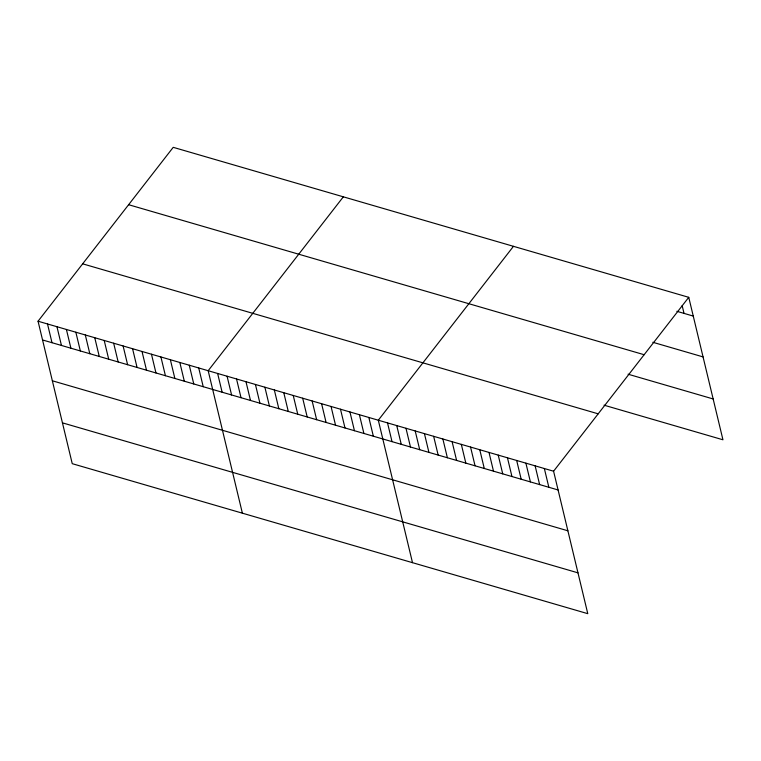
<?xml version="1.0" encoding="UTF-8"?>
<svg xmlns="http://www.w3.org/2000/svg" width="761" height="761" viewBox="0 0 761 761"><rect width="100%" height="100%" fill="white"/><g stroke="black" fill="none" stroke-linecap="round" stroke-linejoin="round"><path stroke-width="1.14" d="M688.753 297.323L553.58 471.211L587.777 613.67L72.247 463.677L38.05 321.218L173.223 147.33L688.753 297.323L722.95 439.782L604.044 405.185M343.344 196.823L208.172 370.712L242.379 513.171M513.466 246.326L378.303 420.215L412.5 562.674M676.852 311.297L693.252 316.072M652.824 342.279L703.05 356.899M128.619 204.709L644.139 354.712M628.072 374.203L713.152 398.954M82.654 263.829L598.184 413.832M38.05 321.218L553.58 471.211M42.549 339.958L558.079 489.96M52.347 380.785L567.877 530.788M62.45 422.85L577.98 572.843M682.17 305.665L684.025 313.389M544.353 468.529L548.852 487.278M535.126 465.846L539.625 484.595M525.899 463.164L530.407 481.903M516.681 460.481L521.18 479.221M507.454 457.789L511.953 476.538M498.227 455.107L502.726 473.856M489 452.424L493.499 471.173M479.772 449.741L484.281 468.491M470.555 447.059L475.054 465.799M461.328 444.367L465.827 463.116M452.101 441.684L456.6 460.434M442.873 439.002L447.373 457.751M433.646 436.319L438.155 455.068M424.429 433.637L428.928 452.376M415.202 430.954L419.701 449.694M405.974 428.262L410.474 447.011M396.747 425.58L401.247 444.329M387.52 422.897L392.029 441.646M368.847 417.466L373.347 436.215M359.392 414.716L363.901 433.456M349.946 411.967L354.445 430.707M340.49 409.218L344.99 427.958M331.045 406.46L335.544 425.209M321.589 403.71L326.089 422.46M312.143 400.961L316.643 419.711M302.688 398.212L307.187 416.961M293.232 395.463L297.741 414.212M283.786 392.714L288.286 411.463M274.331 389.965L278.83 408.714M264.885 387.216L269.384 405.965M255.43 384.467L259.929 403.206M245.984 381.718L250.483 400.457M236.528 378.968L241.028 397.708M227.073 376.219L231.582 394.959M217.627 373.461L222.126 392.21M198.726 367.963L203.225 386.712M189.27 365.213L193.77 383.963M179.824 362.464L184.324 381.213M170.369 359.715L174.868 378.464M160.913 356.966L165.422 375.715M151.468 354.217L155.967 372.957M142.012 351.468L146.512 370.207M132.566 348.719L137.066 367.458M123.111 345.97L127.61 364.709M113.665 343.211L118.164 361.96M104.209 340.462L108.709 359.211M94.754 337.713L99.263 356.462M85.308 334.964L89.808 353.713M75.853 332.215L80.352 350.964M66.407 329.465L70.906 348.215M56.951 326.716L61.451 345.465M47.505 323.967L52.005 342.716"/></g></svg>
